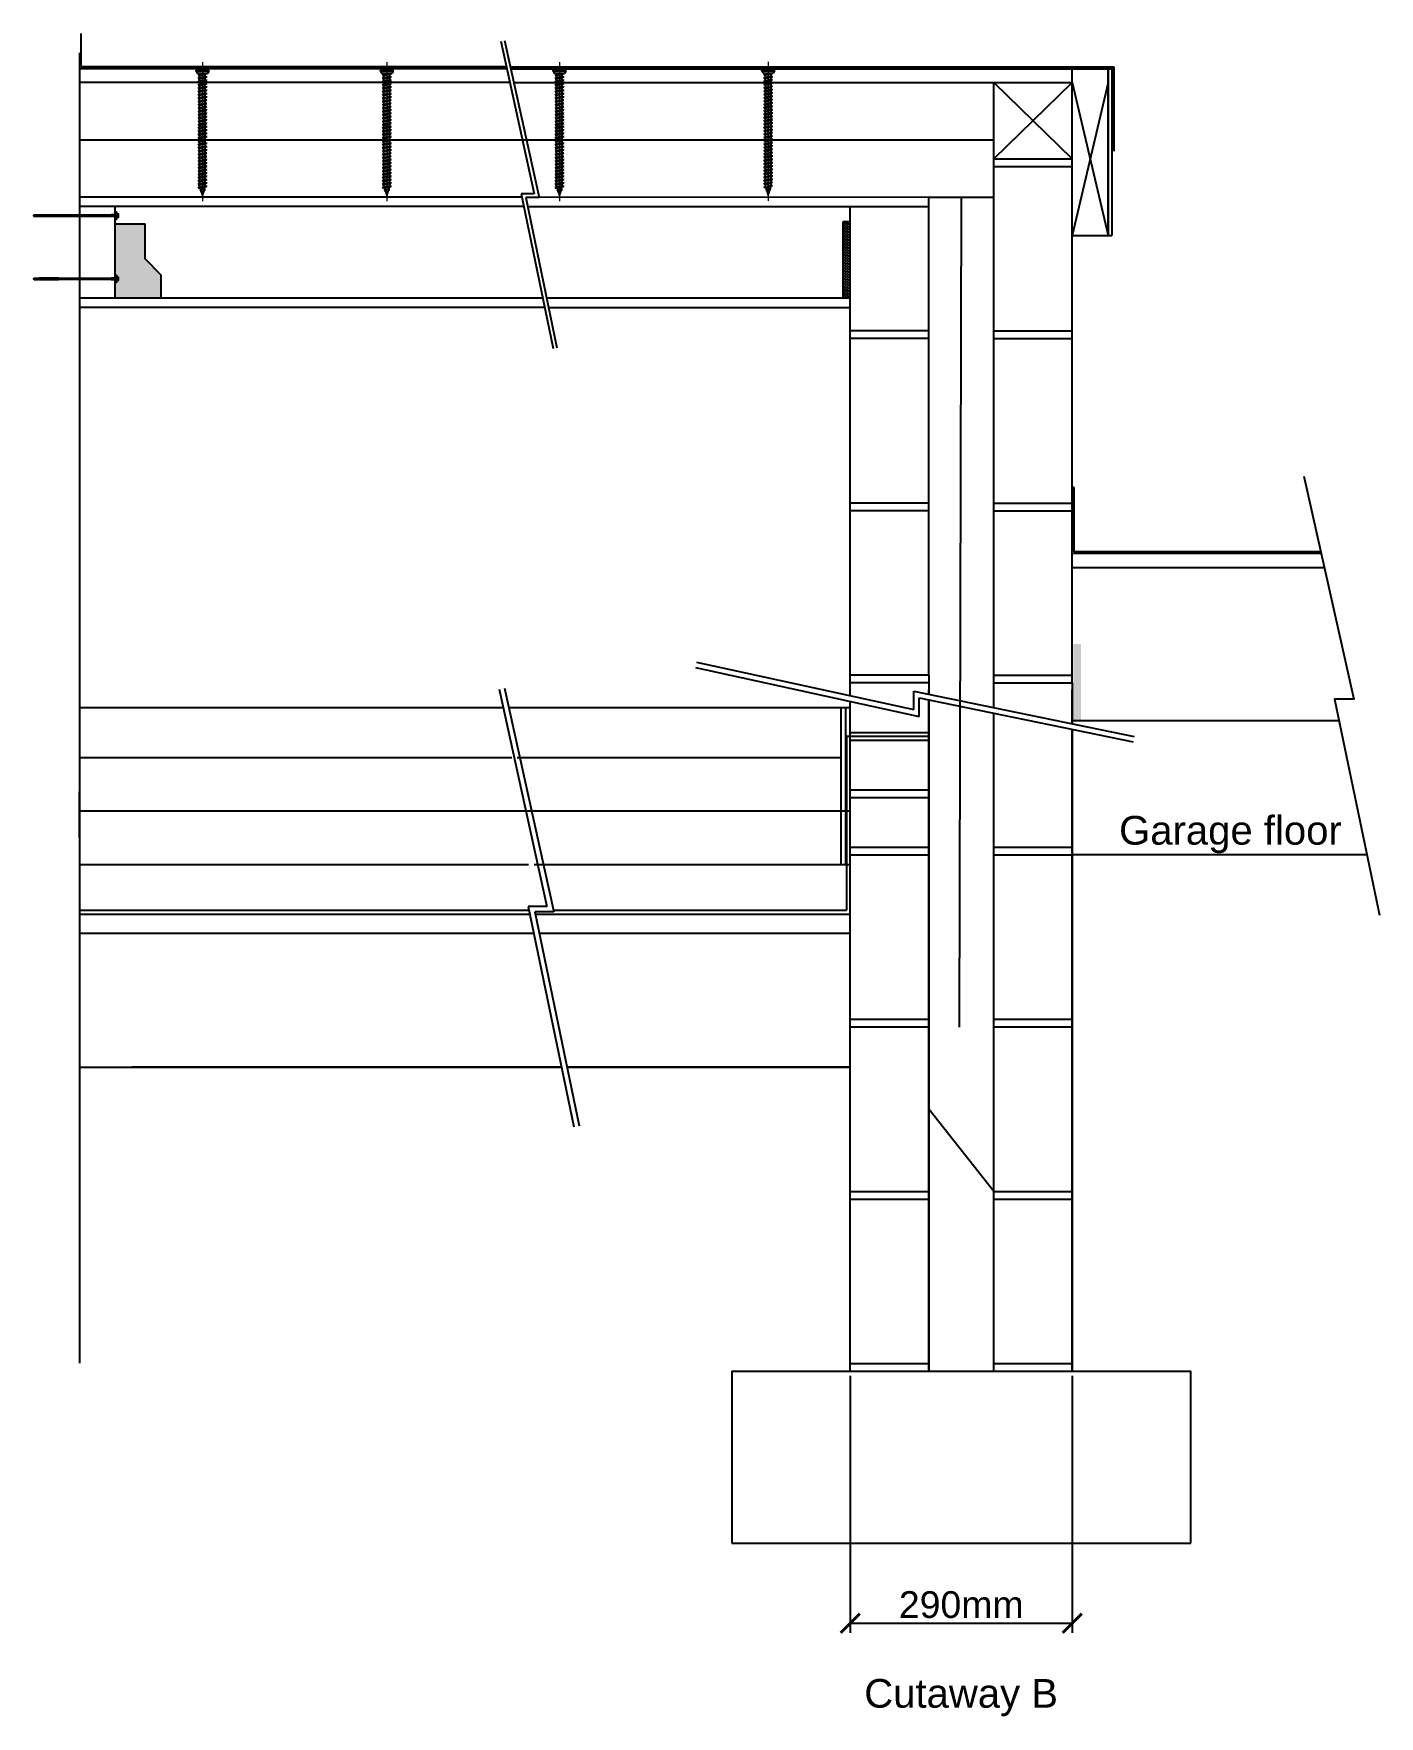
# Model space of a CAD drawing. Header units: millimetres. Extents: x -11841 to 102307, y -68819 to 40378.
# Drawn here: x 57374 to 60893, y -3703 to 698 of the extents above; entities that cross this region are included whole.
import ezdxf

# ---------------------------------------------------------------- set-up
doc = ezdxf.new("R2010")
doc.units = ezdxf.units.MM
doc.linetypes.add('CENTER', pattern=[50.800000000000004, 31.75, -6.35, 6.35, -6.35])
doc.layers.add('axis', color=40, linetype='CENTER', lineweight=13)
doc.styles.get("Standard").update_dxf_attribs({"font": 'Arial.ttf'})
doc.linetypes.add('BATTING', pattern='A,0.00254,-2.54,[134,ltypeshp.shx,S=2.54,R=0,X=-2.54,Y=0],-5.08,[134,ltypeshp.shx,S=2.54,R=180,X=2.54,Y=0],-2.54', length=10.16254)
doc.dimstyles.new('JRMStyle', dxfattribs={"dimtxt": 3.5, "dimasz": 2.5, "dimexe": 1.25, "dimexo": 0.625, "dimtad": 1, "dimdec": 0, "dimdsep": 46, "dimtxsty": 'Standard', "dimblk": 'ARCHTICK', "dimblk1": 'ARCHTICK', "dimblk2": 'ARCHTICK', "dimcen": 2.5, "dimadec": 0, "dimazin": 0, "dimtfac": 1, "dimtdec": 0, "dimtmove": 0, "dimatfit": 3, "dimldrblk": 'ARCHTICK', "dimfxl": 1, "dimarcsym": 0})

# ---------------------------------------------------------------- blocks, each defined once
blk = doc.blocks.new('нагель 100мм')
for p, q in [((-5.5, 2.999999999998181), (5.5, 2.999999999998181)), ((-5.5, 1.999999999998181), (-5.5, 2.999999999998181)), ((-5.5, 1.999999999998181), (5.5, 1.999999999998181)), ((-5.5, 1.999999999998181), (-4.345299461623199, 0)), ((-4.345299461623199, 0), (4.345299461623199, 0)), ((-3.767949192432297, -1.464101615139953), (3.732050807568157, 0)), ((-2.517949192431388, -0.7424137786529172), (1.339745962161942, 0)), ((-2.517949192431388, -0.7424137786529172), (-2.517949192431843, 0)), ((2.482050807568157, -0.7424137786529172), (3.803847577293254, 0.02072594216406287)), ((2.482050807568157, -0.2440169358578714), (2.482050807568157, 0)), ((5.5, 1.999999999998181), (4.345299461623199, 0)), ((5.5, 1.999999999998181), (5.5, 2.999999999998181)), ((-3.767949192432297, -1.464101615139953), (-2.517949192431388, -0.7424137786529172)), ((-3.767949192432297, -1.464101615139953), (-2.517949192431843, -1.701209903609197)), ((-3.767949192431843, -4.350852961086275), (3.732050807568157, -2.907477288112204)), ((-3.767949192432752, -4.350852961086275), (-2.517949192431843, -3.62916512459924)), ((-3.767949192432752, -4.350852961086275), (-2.517949192431843, -4.591415573249833)), ((-3.767949192431388, -7.237604307032598), (3.732050807568612, -5.794228634058527)), ((-3.767949192432297, -7.237604307032598), (-2.517949192431388, -6.515916470545562)), ((-3.767949192432297, -7.237604307032598), (-2.517949192431388, -7.478166919196156)), ((-3.767949192432297, -10.12435565297892), (3.732050807567703, -8.68097998000485)), ((-3.767949192433207, -10.12435565297892), (-2.517949192432297, -9.402667816491885)), ((-3.767949192433207, -10.12435565297892), (-2.517949192432297, -10.36491826514248)), ((-3.767949192431843, -13.01110699892524), (3.732050807568157, -11.56773132595117)), ((-3.767949192432752, -13.01110699892524), (-2.517949192431843, -12.28941916243821)), ((-3.767949192432752, -13.01110699892524), (-2.517949192431843, -13.2516696110888)), ((-3.767949192432752, -15.89785834487157), (3.732050807567248, -14.45448267189749)), ((-2.517949192431843, -1.701209903609197), (2.482050807568612, -0.7424137786510983)), ((-2.517949192431843, -3.629165124597421), (-2.517949192431843, -1.701209903609197)), ((-2.517949192431843, -3.62916512459924), (2.482050807568157, -2.666914675948647)), ((-2.517949192431843, -4.591415573249833), (2.482050807568157, -3.629165124597421)), ((-2.517949192430478, -6.515916470545562), (-2.517949192431388, -4.591415573248014)), ((-2.517949192431388, -6.515916470545562), (2.482050807568612, -5.553666021894969)), ((-2.517949192431388, -7.478166919196156), (2.482050807568612, -6.515916470543743)), ((-2.517949192431388, -9.402667816491885), (-2.517949192430933, -7.478166919194337)), ((-2.517949192432297, -9.402667816491885), (2.482050807567703, -8.440417367841292)), ((-2.517949192432297, -10.36491826514248), (2.482050807567703, -9.402667816490066)), ((-2.517949192430933, -12.28941916243639), (-2.517949192431388, -10.36491826514066)), ((-2.517949192431843, -12.28941916243821), (2.482050807568157, -11.32716871378761)), ((-2.517949192431843, -13.2516696110888), (2.482050807568157, -12.28941916243639)), ((-2.517949192430478, -15.17617050838453), (-2.517949192430478, -13.25166961109062)), ((-2.517949192432752, -15.17617050838453), (2.482050807567248, -14.21392005973394)), ((2.482050807568612, -2.666914675948647), (2.482050807568612, -0.7424137786547362)), ((2.482050807568157, -2.666914675948647), (3.732050807568157, -2.907477288112204)), ((2.482050807567703, -3.629165124597421), (3.732050807568157, -2.907477288112204)), ((2.482050807568612, -5.553666021894969), (2.482050807569067, -3.629165124597421)), ((2.482050807568612, -5.553666021894969), (3.732050807568612, -5.794228634058527)), ((2.482050807568157, -6.515916470543743), (3.732050807568612, -5.794228634058527)), ((2.482050807569976, -8.440417367841292), (2.482050807569522, -6.515916470543743)), ((2.482050807567703, -8.440417367841292), (3.732050807567703, -8.68097998000485)), ((2.482050807567248, -9.402667816490066), (3.732050807567703, -8.68097998000485)), ((2.482050807569976, -11.32716871378761), (2.482050807569976, -9.402667816491885)), ((2.482050807568157, -11.32716871378761), (3.732050807568157, -11.56773132595117)), ((2.482050807567703, -12.28941916243639), (3.732050807568157, -11.56773132595117)), ((2.482050807570431, -14.21392005973212), (2.482050807570431, -12.28941916243639)), ((2.482050807567248, -14.21392005973394), (3.732050807567248, -14.45448267189749)), ((2.482050807566793, -15.17617050838271), (3.732050807567248, -14.45448267189749)), ((-3.767949192433662, -15.89785834487157), (-2.517949192432752, -15.17617050838453)), ((-3.767949192433662, -15.89785834487157), (-2.517949192432752, -16.13842095703512)), ((-3.767949192432297, -18.78460969081789), (3.732050807567703, -17.34123401784382)), ((-3.767949192433207, -18.78460969081789), (-2.517949192432297, -18.06292185433085)), ((-3.767949192433207, -18.78460969081789), (-2.517949192432297, -19.02517230298145)), ((-3.767949192433207, -21.67136103676421), (3.732050807566793, -20.22798536379014)), ((-3.767949192434116, -21.67136103676421), (-2.517949192433207, -20.94967320027718)), ((-3.767949192434116, -21.67136103676421), (-2.517949192433207, -21.91192364892777)), ((-3.767949192432752, -24.55811238271053), (3.732050807567248, -23.11473670973646)), ((-3.767949192433662, -24.55811238271053), (-2.517949192432752, -23.8364245462235)), ((-3.767949192433662, -24.55811238271053), (-2.517949192432752, -24.79867499487409)), ((-3.767949192432297, -27.44486372865686), (3.732050807567703, -26.00148805568278)), ((-3.767949192433207, -27.44486372865686), (-2.517949192432297, -26.72317589216982)), ((-3.767949192433207, -27.44486372865686), (-2.517949192432297, -27.68542634082041)), ((-3.767949192431843, -30.33161507460318), (3.732050807568157, -28.88823940162911)), ((-2.517949192432752, -16.13842095703512), (2.482050807567248, -15.17617050838271)), ((-2.517949192430478, -18.06292185432721), (-2.517949192430478, -16.13842095703512)), ((-2.517949192432297, -18.06292185433085), (2.482050807567703, -17.10067140568026)), ((-2.517949192432297, -19.02517230298145), (2.482050807567703, -18.06292185432903)), ((-2.517949192430478, -20.94967320027354), (-2.517949192430024, -19.02517230298145)), ((-2.517949192433207, -20.94967320027718), (2.482050807566793, -19.98742275162658)), ((-2.517949192433207, -21.91192364892777), (2.482050807566793, -20.94967320027536)), ((-2.517949192430024, -23.8364245462235), (-2.517949192430024, -21.91192364892777)), ((-2.517949192432752, -23.8364245462235), (2.482050807567248, -22.8741740975729)), ((-2.517949192432752, -24.79867499487409), (2.482050807567248, -23.83642454622168)), ((-2.517949192430024, -26.72317589216982), (-2.517949192430478, -24.79867499487409)), ((-2.517949192432297, -26.72317589216982), (2.482050807567703, -25.76092544351923)), ((-2.517949192432297, -27.68542634082041), (2.482050807567703, -26.723175892168)), ((-2.517949192430478, -29.60992723811614), (-2.517949192430478, -27.68542634081859)), ((-2.517949192431843, -29.60992723811614), (2.482050807568157, -28.64767678946555)), ((2.482050807569976, -17.10067140567844), (2.482050807569976, -15.17617050838089)), ((2.482050807567703, -17.10067140568026), (3.732050807567703, -17.34123401784382)), ((2.482050807567248, -18.06292185432903), (3.732050807567703, -17.34123401784382)), ((2.482050807569976, -19.9874227516284), (2.482050807569522, -18.06292185432721)), ((2.482050807566793, -19.98742275162658), (3.732050807566793, -20.22798536379014)), ((2.482050807566338, -20.94967320027536), (3.732050807566793, -20.22798536379014)), ((2.482050807569522, -22.87417409757472), (2.482050807569522, -20.94967320027354)), ((2.482050807567248, -22.8741740975729), (3.732050807567248, -23.11473670973646)), ((2.482050807566793, -23.83642454622168), (3.732050807567248, -23.11473670973646)), ((2.482050807569522, -25.76092544352105), (2.482050807569067, -23.83642454622168)), ((2.482050807567703, -25.76092544351923), (3.732050807567703, -26.00148805568278)), ((2.482050807567248, -26.723175892168), (3.732050807567703, -26.00148805568278)), ((2.482050807569976, -28.64767678946555), (2.482050807569067, -26.723175892168)), ((2.482050807568157, -28.64767678946555), (3.732050807568157, -28.88823940162911)), ((2.482050807567703, -29.60992723811432), (3.732050807568157, -28.88823940162911)), ((-3.767949192432752, -30.33161507460318), (-2.517949192431843, -29.60992723811614)), ((-3.767949192432752, -30.33161507460318), (-2.517949192431843, -30.57217768676674)), ((-3.767949192432752, -33.2183664205495), (3.732050807567248, -31.77499074757543)), ((-3.767949192433662, -33.2183664205495), (-2.517949192432752, -32.49667858406247)), ((-3.767949192433662, -33.2183664205495), (-2.517949192432752, -33.45892903271306)), ((-3.767949192432297, -36.10511776649582), (3.732050807567703, -34.66174209352175)), ((-3.767949192433207, -36.10511776649582), (-2.517949192432297, -35.38342993000879)), ((-3.767949192433207, -36.10511776649582), (-2.517949192432297, -36.34568037865938)), ((-3.767949192433207, -38.99186911244215), (3.732050807566793, -37.54849343946807)), ((-3.767949192434116, -38.99186911244215), (-2.517949192433207, -38.27018127595511)), ((-3.767949192434116, -38.99186911244215), (-2.517949192433207, -39.2324317246057)), ((-3.767949192432752, -41.87862045838847), (3.732050807567248, -40.4352447854144)), ((-3.767949192433662, -41.87862045838847), (-2.517949192432752, -41.15693262190143)), ((-3.767949192433662, -41.87862045838847), (-2.517949192432752, -42.11918307055203)), ((-3.767949192433662, -44.76537180433479), (3.732050807566338, -43.32199613136072)), ((-2.517949192431843, -30.57217768676674), (2.482050807568157, -29.60992723811432)), ((-2.517949192430478, -32.49667858406065), (-2.517949192430478, -30.57217768676674)), ((-2.517949192432752, -32.49667858406247), (2.482050807567248, -31.53442813541187)), ((-2.517949192432752, -33.45892903271306), (2.482050807567248, -32.49667858406065)), ((-2.517949192430024, -35.38342993000697), (-2.517949192430478, -33.45892903271306)), ((-2.517949192432297, -35.38342993000879), (2.482050807567703, -34.42117948135819)), ((-2.517949192432297, -36.34568037865938), (2.482050807567703, -35.38342993000697)), ((-2.517949192430478, -38.27018127595147), (-2.517949192430478, -36.34568037865938)), ((-2.517949192433207, -38.27018127595511), (2.482050807566793, -37.30793082730452)), ((-2.517949192433207, -39.2324317246057), (2.482050807566793, -38.27018127595329)), ((-2.517949192430024, -41.15693262190325), (-2.517949192430024, -39.23243172460752)), ((-2.517949192432752, -41.15693262190143), (2.482050807567248, -40.19468217325084)), ((-2.517949192432752, -42.11918307055203), (2.482050807567248, -41.15693262189961)), ((-2.517949192430478, -44.04368396784594), (-2.517949192430478, -42.11918307055203)), ((-2.517949192433662, -44.04368396784776), (2.482050807566338, -43.08143351919716)), ((2.482050807569522, -31.53442813541187), (2.482050807569522, -29.6099272381125)), ((2.482050807567248, -31.53442813541187), (3.732050807567248, -31.77499074757543)), ((2.482050807566793, -32.49667858406065), (3.732050807567248, -31.77499074757543)), ((2.482050807569522, -34.42117948135638), (2.482050807569067, -32.49667858405701)), ((2.482050807567703, -34.42117948135819), (3.732050807567703, -34.66174209352175)), ((2.482050807567248, -35.38342993000697), (3.732050807567703, -34.66174209352175)), ((2.482050807569067, -37.3079308273027), (2.482050807569067, -35.38342993000697)), ((2.482050807566793, -37.30793082730452), (3.732050807566793, -37.54849343946807)), ((2.482050807566338, -38.27018127595329), (3.732050807566793, -37.54849343946807)), ((2.482050807569522, -40.19468217325266), (2.482050807569067, -38.27018127594965)), ((2.482050807567248, -40.19468217325084), (3.732050807567248, -40.4352447854144)), ((2.482050807566793, -41.15693262189961), (3.732050807567248, -40.4352447854144)), ((2.482050807569067, -43.08143351919898), (2.482050807569067, -41.15693262189961)), ((2.482050807566338, -43.08143351919716), (3.732050807566338, -43.32199613136072)), ((2.482050807565884, -44.04368396784594), (3.732050807566338, -43.32199613136072)), ((-3.767949192434571, -44.76537180433479), (-2.517949192433662, -44.04368396784776)), ((-3.767949192434571, -44.76537180433479), (-2.517949192433662, -45.00593441649835)), ((-3.767949192433207, -47.65212315028111), (3.732050807566793, -46.20874747730704)), ((-3.767949192434116, -47.65212315028111), (-2.517949192433207, -46.93043531379408)), ((-3.767949192434116, -47.65212315028111), (-2.517949192433207, -47.89268576244467)), ((-3.767949192434116, -50.53887449622744), (3.732050807565884, -49.09549882325337)), ((-3.767949192435026, -50.53887449622744), (-2.517949192434116, -49.8171866597404)), ((-3.767949192435026, -50.53887449622744), (-2.517949192434116, -50.77943710839099)), ((-3.767949192433662, -53.42562584217376), (3.732050807566338, -51.98225016919969)), ((-3.767949192434571, -53.42562584217376), (-2.517949192433662, -52.70393800568672)), ((-3.767949192434571, -53.42562584217376), (-2.517949192433662, -53.66618845433732)), ((-3.767949192434571, -56.31237718812008), (3.732050807565429, -54.86900151514601)), ((-3.767949192435481, -56.31237718812008), (-2.517949192434571, -55.59068935163305)), ((-3.767949192435481, -56.31237718812008), (-2.517949192434571, -56.55293980028364)), ((-3.767949192434116, -59.1991285340664), (3.732050807565884, -57.75575286109233)), ((-3.767949192435026, -59.1991285340664), (-2.517949192434116, -58.47744069757937)), ((-2.517949192433662, -45.00593441649835), (2.482050807566338, -44.04368396784594)), ((-2.517949192430933, -46.93043531379044), (-2.517949192430933, -45.00593441650017)), ((-2.517949192433207, -46.93043531379408), (2.482050807566793, -45.96818486514348)), ((-2.517949192433207, -47.89268576244467), (2.482050807566793, -46.93043531379226)), ((-2.517949192430933, -49.8171866597404), (-2.517949192430933, -47.89268576244467)), ((-2.517949192434116, -49.8171866597404), (2.482050807565884, -48.85493621108981)), ((-2.517949192434116, -50.77943710839099), (2.482050807565884, -49.81718665973858)), ((-2.517949192430478, -52.7039380056849), (-2.517949192430478, -50.77943710839099)), ((-2.517949192433662, -52.70393800568672), (2.482050807566338, -51.74168755703613)), ((-2.517949192433662, -53.66618845433732), (2.482050807566338, -52.7039380056849)), ((-2.517949192430478, -55.59068935163305), (-2.517949192430024, -53.66618845433732)), ((-2.517949192434571, -55.59068935163305), (2.482050807565429, -54.62843890298245)), ((-2.517949192434571, -56.55293980028364), (2.482050807565429, -55.59068935163123)), ((-2.517949192429569, -58.47744069757755), (-2.517949192430024, -56.55293980028728)), ((-2.517949192434116, -58.47744069757937), (2.482050807565884, -57.51519024892877)), ((-2.517949192434116, -59.43969114622996), (2.482050807565884, -58.47744069757755)), ((2.482050807569522, -45.96818486514348), (2.482050807569067, -44.04368396784594)), ((2.482050807566793, -45.96818486514348), (3.732050807566793, -46.20874747730704)), ((2.482050807566338, -46.93043531379226), (3.732050807566793, -46.20874747730704)), ((2.482050807568157, -48.85493621109163), (2.482050807569067, -46.93043531378862)), ((2.482050807565884, -48.85493621108981), (3.732050807565884, -49.09549882325337)), ((2.482050807565429, -49.81718665973858), (3.732050807565884, -49.09549882325337)), ((2.482050807569522, -51.74168755703613), (2.482050807569067, -49.81718665973676)), ((2.482050807566338, -51.74168755703613), (3.732050807566338, -51.98225016919969)), ((2.482050807565884, -52.7039380056849), (3.732050807566338, -51.98225016919969)), ((2.482050807569522, -54.62843890298245), (2.482050807569067, -52.70393800568309)), ((2.482050807565429, -54.62843890298245), (3.732050807565429, -54.86900151514601)), ((2.482050807564974, -55.59068935163123), (3.732050807565429, -54.86900151514601)), ((2.482050807569522, -57.51519024892696), (2.482050807569522, -55.59068935162759)), ((2.482050807565884, -57.51519024892877), (3.732050807565884, -57.75575286109233)), ((2.482050807565429, -58.47744069757755), (3.732050807565884, -57.75575286109233)), ((2.482050807568612, -60.40194159487692), (2.482050807569067, -58.47744069757573)), ((-3.767949192435026, -59.1991285340664), (-2.517949192434116, -59.43969114622996)), ((-3.767949192435026, -62.08587988001273), (3.732050807564974, -60.64250420703866)), ((-3.767949192435935, -62.08587988001273), (-2.517949192435026, -61.36419204352569)), ((-3.767949192435935, -62.08587988001273), (-2.517949192435026, -62.32644249217628)), ((-3.767949192434571, -64.97263122595905), (3.732050807565429, -63.52925555298498)), ((-3.767949192435481, -64.97263122595905), (-2.517949192434571, -64.25094338947201)), ((-3.767949192435481, -64.97263122595905), (-2.517949192434571, -65.2131938381226)), ((-3.767949192435481, -67.85938257190537), (3.732050807564519, -66.4160068989313)), ((-3.76794919243639, -67.85938257190537), (-2.517949192435481, -67.13769473541834)), ((-3.76794919243639, -67.85938257190537), (-2.517949192435481, -68.09994518406893)), ((-3.767949192435026, -70.7461339178517), (3.732050807564974, -69.30275824487762)), ((-3.767949192435935, -70.7461339178517), (-2.517949192435026, -70.02444608136466)), ((-3.767949192435935, -70.7461339178517), (-2.517949192435026, -70.98669653001525)), ((-3.767949192434571, -73.63288526379802), (3.732050807565429, -72.18950959082395)), ((-3.767949192435481, -73.63288526379802), (-2.517949192434571, -72.91119742731098)), ((-2.517949192430024, -61.36419204352387), (-2.517949192430024, -59.43969114623178)), ((-2.517949192435026, -61.36419204352569), (2.482050807564974, -60.4019415948751)), ((-2.517949192435026, -62.32644249217628), (2.482050807564974, -61.36419204352387)), ((-2.517949192430478, -64.2509433894702), (-2.517949192430024, -62.3264424921781)), ((-2.517949192434571, -64.25094338947201), (2.482050807565429, -63.28869294082142)), ((-2.517949192434571, -65.2131938381226), (2.482050807565429, -64.2509433894702)), ((-2.517949192430024, -67.13769473541652), (-2.517949192430024, -65.2131938381226)), ((-2.517949192435481, -67.13769473541834), (2.482050807564519, -66.17544428676774)), ((-2.517949192435481, -68.09994518406893), (2.482050807564519, -67.13769473541652)), ((-2.517949192430478, -70.02444608136284), (-2.517949192430478, -68.09994518406529)), ((-2.517949192435026, -70.02444608136466), (2.482050807564974, -69.06219563271407)), ((-2.517949192435026, -70.98669653001525), (2.482050807564974, -70.02444608136284)), ((-2.517949192429569, -72.91119742731098), (-2.517949192430478, -70.98669653001707)), ((-2.517949192434571, -72.91119742731098), (2.482050807565429, -71.94894697866039)), ((-2.517949192434571, -73.87344787596157), (2.482050807565429, -72.91119742730916)), ((2.482050807564974, -60.4019415948751), (3.732050807564974, -60.64250420703866)), ((2.482050807564519, -61.36419204352387), (3.732050807564974, -60.64250420703866)), ((2.482050807568612, -63.28869294082142), (2.482050807569067, -61.36419204352023)), ((2.482050807565429, -63.28869294082142), (3.732050807565429, -63.52925555298498)), ((2.482050807564974, -64.2509433894702), (3.732050807565429, -63.52925555298498)), ((2.482050807568612, -66.1754442867641), (2.482050807568612, -64.25094338946838)), ((2.482050807564519, -66.17544428676774), (3.732050807564519, -66.4160068989313)), ((2.482050807564065, -67.13769473541652), (3.732050807564519, -66.4160068989313)), ((2.482050807568157, -69.06219563271407), (2.482050807568157, -67.13769473541652)), ((2.482050807564974, -69.06219563271407), (3.732050807564974, -69.30275824487762)), ((2.482050807564519, -70.02444608136284), (3.732050807564974, -69.30275824487762)), ((2.482050807567248, -71.94894697866039), (2.482050807567703, -70.02444608136102)), ((2.482050807565429, -71.94894697866039), (3.732050807565429, -72.18950959082395)), ((2.482050807564974, -72.91119742730916), (3.732050807565429, -72.18950959082395)), ((2.482050807567248, -74.83569832460853), (2.482050807567703, -72.91119742730916)), ((-3.767949192435481, -73.63288526379802), (-2.517949192434571, -73.87344787596157)), ((-3.767949192434116, -76.51963660974434), (3.732050807565884, -75.07626093677027)), ((-3.767949192435026, -76.51963660974434), (-2.517949192434116, -75.7979487732573)), ((-3.767949192435026, -76.51963660974434), (-2.517949192434116, -76.7601992219079)), ((-3.767949192435026, -79.40638795569066), (3.732050807564974, -77.96301228271659)), ((-3.767949192435935, -79.40638795569066), (-2.517949192435026, -78.68470011920363)), ((-3.767949192435935, -79.40638795569066), (-2.517949192435026, -79.64695056785422)), ((-3.767949192434571, -82.29313930163698), (3.732050807565429, -80.84976362866291)), ((-3.767949192435481, -82.29313930163698), (-2.517949192434571, -81.57145146514995)), ((-3.767949192435481, -82.29313930163698), (-2.517949192434571, -82.53370191380054)), ((-3.767949192435481, -85.1798906475833), (3.732050807564519, -83.73651497460924)), ((-3.76794919243639, -85.1798906475833), (-2.517949192435481, -84.45820281109627)), ((-3.76794919243639, -85.1798906475833), (-2.517949192435481, -85.42045325974686)), ((-3.767949192435026, -88.06664199352963), (3.732050807564974, -86.62326632055556)), ((-3.767949192435935, -88.06664199352963), (-2.517949192435026, -87.3449541570426)), ((-2.517949192430933, -75.7979487732573), (-2.517949192430478, -73.87344787596157)), ((-2.517949192434116, -75.7979487732573), (2.482050807565884, -74.83569832460671)), ((-2.517949192434116, -76.7601992219079), (2.482050807565884, -75.79794877325548)), ((-2.517949192430478, -78.6847001192018), (-2.517949192430024, -76.76019922190608)), ((-2.517949192435026, -78.68470011920363), (2.482050807564974, -77.72244967055303)), ((-2.517949192435026, -79.64695056785422), (2.482050807564974, -78.6847001192018)), ((-2.517949192432297, -81.57145146514631), (-2.517949192431388, -79.64695056785058)), ((-2.517949192434571, -81.57145146514995), (2.482050807565429, -80.60920101649936)), ((-2.517949192434571, -82.53370191380054), (2.482050807565429, -81.57145146514813)), ((-2.517949192431843, -84.45820281109445), (-2.517949192431843, -82.53370191380054)), ((-2.517949192435481, -84.45820281109627), (2.482050807564519, -83.49595236244568)), ((-2.517949192435481, -85.42045325974686), (2.482050807564519, -84.45820281109445)), ((-2.517949192431843, -87.34495415703714), (-2.517949192431388, -85.42045325974686)), ((-2.517949192435026, -87.3449541570426), (2.482050807564974, -86.382703708392)), ((-2.517949192435026, -88.30720460569319), (2.482050807564974, -87.34495415704077)), ((2.482050807565884, -74.83569832460671), (3.732050807565884, -75.07626093677027)), ((2.482050807565429, -75.79794877325548), (3.732050807565884, -75.07626093677027)), ((2.482050807567703, -77.72244967055303), (2.482050807567248, -75.79794877325548)), ((2.482050807564974, -77.72244967055303), (3.732050807564974, -77.96301228271659)), ((2.482050807564519, -78.6847001192018), (3.732050807564974, -77.96301228271659)), ((2.482050807567248, -80.60920101649936), (2.482050807566793, -78.68470011919817)), ((2.482050807565429, -80.60920101649936), (3.732050807565429, -80.84976362866291)), ((2.482050807564974, -81.57145146514813), (3.732050807565429, -80.84976362866291)), ((2.482050807567248, -83.49595236244568), (2.482050807567248, -81.57145146514631)), ((2.482050807564519, -83.49595236244568), (3.732050807564519, -83.73651497460924)), ((2.482050807564065, -84.45820281109445), (3.732050807564519, -83.73651497460924)), ((2.482050807568612, -86.38270370839382), (2.482050807567248, -84.45820281109263)), ((2.482050807564974, -86.382703708392), (3.732050807564974, -86.62326632055556)), ((2.482050807564519, -87.34495415704077), (3.732050807564974, -86.62326632055556)), ((2.482050807567703, -89.26945505434014), (2.482050807567703, -87.34495415703896)), ((-3.767949192435935, -88.06664199352963), (-2.517949192435026, -88.30720460569319)), ((-3.767949192435935, -90.95339333947595), (3.732050807564065, -89.51001766650188)), ((-3.767949192436845, -90.95339333947595), (-2.517949192435935, -90.23170550298892)), ((-3.767949192436845, -90.95339333947595), (-2.517949192435935, -91.19395595163951)), ((-3.767949192435481, -93.84014468542227), (3.732050807564519, -92.3967690124482)), ((-3.76794919243639, -93.84014468542227), (-2.517949192435481, -93.11845684893524)), ((-3.76794919243639, -93.84014468542227), (-2.517949192435481, -94.08070729758583)), ((-3.7679491924373, -96.7268960313686), (3.7320508075627, -95.28352035839453)), ((-3.767949192438209, -96.7268960313686), (-2.5179491924373, -96.00520819488156)), ((-3.767949192438209, -96.7268960313686), (-2.5179491924373, -96.96745864353215)), ((-3.767949192436845, -99.61364737731492), (3.732050807563155, -98.17027170434085)), ((-3.767949192437754, -99.61364737731492), (-2.517949192436845, -98.89195954082788)), ((-3.767949192437754, -99.61364737731492), (-2.517949192436845, -99.85420998947848)), ((-2.517949192430933, -90.2317055029871), (-2.517949192431388, -88.307204605695)), ((-2.517949192435935, -90.23170550298892), (2.482050807564065, -89.26945505433832)), ((-2.517949192435935, -91.19395595163951), (2.482050807564065, -90.2317055029871)), ((-2.517949192431843, -93.11845684893524), (-2.517949192431843, -91.19395595163951)), ((-2.517949192435481, -93.11845684893524), (2.482050807564519, -92.15620640028465)), ((-2.517949192435481, -94.08070729758583), (2.482050807564519, -93.11845684893342)), ((-2.517949192432297, -96.00520819487792), (-2.517949192432297, -94.08070729758401)), ((-2.5179491924373, -96.00520819488156), (2.4820508075627, -95.04295774623097)), ((-2.5179491924373, -96.96745864353215), (2.4820508075627, -96.00520819487974)), ((-2.517949192431843, -98.37996117922557), (-2.517949192432297, -96.96745864353215)), ((-2.517949192436845, -98.89195954082788), (2.482050807563155, -97.92970909217729)), ((-2.517949192431843, -98.37996117922557), (-2.367026305415948, -98.86291441767935)), ((-2.517949192436845, -99.85420998947848), (2.482050807563155, -98.89195954082606)), ((-2.083381617005671, -99.77057742059333), (-1.437654342036694, -101.8369047004944)), ((-1.996314953760702, -102.1594475550592), (2.352749976422729, -101.3224696190046)), ((-1.996314953761612, -102.1594475550592), (-0.7463149537607023, -101.4377597185721)), ((-1.996314953761612, -102.1594475550592), (-0.7463149537607023, -102.4000101672227)), ((-1.294661822460057, -102.2944807631375), (-0.01794919243184268, -106.3799611792274)), ((-0.7463149537607023, -101.4377597185721), (1.102749976422729, -101.081907006841)), ((-0.7463149537607023, -102.4000101672227), (1.102749976422729, -102.0441574554898)), ((-0.01794919243184268, -106.3799611792274), (1.38855496768565, -101.8791478668481)), ((1.102749976422729, -101.081907006841), (2.352749976422729, -101.3224696190046)), ((1.102749976422274, -102.0441574554898), (2.352749976422729, -101.3224696190046)), ((1.607346001941551, -101.1790165572274), (2.311813113473363, -98.92472180032746)), ((2.471785595619622, -98.4128098574638), (2.482050807568157, -98.3799611792274)), ((2.482050807564065, -89.26945505433832), (3.732050807564065, -89.51001766650188)), ((2.48205080756361, -90.2317055029871), (3.732050807564065, -89.51001766650188)), ((2.482050807568157, -92.15620640028283), (2.482050807568157, -90.23170550298346)), ((2.482050807564519, -92.15620640028465), (3.732050807564519, -92.3967690124482)), ((2.482050807564065, -93.11845684893342), (3.732050807564519, -92.3967690124482)), ((2.482050807568157, -95.52408297055445), (2.482050807568157, -93.11845684893342)), ((2.4820508075627, -95.04295774623097), (3.7320508075627, -95.28352035839453)), ((2.482050807562246, -96.00520819487974), (3.7320508075627, -95.28352035839453)), ((2.482050807568157, -97.92970909217547), (2.482050807568157, -96.0052081948761)), ((2.482050807563155, -97.92970909217729), (3.732050807563155, -98.17027170434085)), ((2.4820508075627, -98.89195954082606), (3.732050807563155, -98.17027170434085))]:
    blk.add_line(p, q)
at = {"layer": 'axis', "ltscale": 10}
blk.add_line((0, 9.821581222042369), (0, -111.3896050303047), dxfattribs=at)
blk = doc.blocks.new('*U34')
for points in [[(0, 2.099999999999909), (-212.5554252958764, 2.099999999999773), (-213.5489219902674, 3.186219951676194e-13), (-212.5554252958764, -2.100000000000045), (0, -2.099999999999909)], [(-148.5489219902374, 2.399999999999955), (-198.5489219902374, 2.399999999999955), (-198.5489219902374, -2.400000000000227), (-148.5489219902374, -2.400000000000227)], [(0, 2.599999999999909), (-10, 2.600000000000364), (-10, -2.599999999999454), (0, -2.599999999999909)], [(0, -8.999999999999545), (2, -8.999999999999545), (2, 9.000000000000455), (0, 9.000000000000455)], [(2.5, 10.00000000000045), (2, 10.00000000000045), (2, -9.899999999999636), (2.5, -9.899999999999636)], [(2.5, -9.999999999999545), (3.5, -5), (3.5, 5.000000000000455), (2.5, 10.00000000000045)], [(3.5, -5), (4.5, -5), (4.5, 5.000000000000455), (3.5, 5.000000000000455)]]:
    blk.add_lwpolyline(points, close=True)
blk.add_lwpolyline([(4.500000000025466, 4.000000000000455), (7.682025028549106, 3.999999999985903, -0.8194832231888383), (7.682025028542739, 2.000000000000455), (4.50000000001819, 2.000000000106866), (7.682025028542739, 2.000000000000455, -0.4145846247897957), (7.682025028519092, -2), (4.500000000005457, -2), (7.682025028530006, -2, -0.8388553505217047), (7.682025028781027, -4.000000000015461), (4.5, -4), (4.500000000023647, 4.000000000000455)], format="xyb")
for points in [[(8.50150825172841, 2.999999999990905), (8.520880379183836, -2.999999999902684)], [(-212.5554252958764, -1.361253557188447e-13), (-212.5554252958764, -2.100000000000045)]]:
    blk.add_lwpolyline(points)
blk.add_spline([(-212.5554252958764, 2.099999999999773), (-199.1031948430373, 0.7227010609848097), (-212.5554252958764, -1.361253557188447e-13), (-213.5489219902684, -1.361253557188447e-13)], degree=3)
blk = doc.blocks.new('_ArchTick')
at = {"color": 0, "linetype": 'ByBlock', "const_width": 0.15}
blk.add_lwpolyline([(-0.5, -0.5), (0.5, 0.5)], dxfattribs=at)
blk = doc.blocks.new('*D48')
at = {"color": 0, "lineweight": -2, "transparency": 16777216}
for p, q in [((59509.49363660469, -2812.337768972697), (59509.49363660469, -3484.087723298019)), ((60089.49363660469, -2812.337768972697), (60089.49363660469, -3484.087723298019)), ((59509.49363660469, -3459.087723298019), (60089.49363660469, -3459.087723298019))]:
    blk.add_line(p, q, dxfattribs=at)
at = {"layer": 'Defpoints', "color": 0, "transparency": 16777216}
for p in [(59509.49363660469, -2799.837768972697), (60089.49363660469, -2799.837768972697), (60089.49363660469, -3459.087723298019)]:
    blk.add_point(p, dxfattribs=at)
at = {"color": 0, "lineweight": -2, "transparency": 16777216, "xscale": 50, "yscale": 50, "zscale": 50, "rotation": 180}
blk.add_blockref('_ArchTick', (59509.49363660469, -3459.087723298019), dxfattribs=at)
at = {"color": 0, "lineweight": -2, "transparency": 16777216, "xscale": 50, "yscale": 50, "zscale": 50}
blk.add_blockref('_ArchTick', (60089.49363660469, -3459.087723298019), dxfattribs=at)
at = {"color": 0, "transparency": 16777216, "insert": (59799.49363660469, -3410.8476141575), "char_height": 70, "attachment_point": 5}
blk.add_mtext('290mm', dxfattribs=at)

msp = doc.modelspace()

# ---------------------------------------------------------------- hatches: boundary and pattern name
h = msp.add_hatch(color=251)
h.dxf.hatch_style = 1
h.paths.add_polyline_path([(57665.29334702859, 108.3430938621116), (57665.29334702859, 199.9166869909179), (57587.71975389979, 199.9166869909179), (57587.71975389979, 5.916686990917924), (57707.71975389979, 5.916686990917924), (57707.71975389979, 65.91668699091792)])
h = msp.add_hatch()
h.set_pattern_fill('ANGLE')
h.set_pattern_definition([(0, (-6757.935110496124, -512.338964755282), (0, 6.985), [5.08, -1.905]), (90, (-6757.935110496124, -512.338964755282), (-6.985, 4.277078946022131e-16), [5.08, -1.905])])
h.paths.add_polyline_path([(59509.49363660469, 205.9166869909179), (59489.49363660469, 205.9166869909179), (59489.49363660469, 5.916686990917924), (59509.49363660469, 5.916686990917924)])
h = msp.add_hatch(color=251)
h.dxf.hatch_style = 1
h.paths.add_polyline_path([(59509.49363660469, 205.9166869909179), (59489.49363660469, 205.9166869909179), (59489.49363660469, 5.916686990917924), (59509.49363660469, 5.916686990917924)])
h = msp.add_hatch(color=251)
h.dxf.hatch_style = 1
h.paths.add_polyline_path([(60112.39666860562, -898.0833130090823), (60092.39666860562, -898.0833130090823), (60092.39666860562, -1098.083313009082), (60112.39666860562, -1098.083313009082)])

# ---------------------------------------------------------------- linework, layer by layer
at = {"linetype": 'BATTING', "ltscale": 0.7}
for p, q in [((57498.71975389979, 610.9166869909177), (57498.71975389979, 697.6131498499972)), ((57493.71975389979, 419.9166869909191), (59884.49363660469, 419.9166869909191))]:
    msp.add_line(p, q, dxfattribs=at)
for p, q in [((58595.77405731356, 677.6411262752965), (58683.06430138298, 278.7969881522597)), ((58605.54283711741, 679.7791022208633), (58695.77830247032, 268.7969881522597)), ((57493.71975389979, 647.328758069468), (57493.71975389979, -2779.23654799266)), ((58611.47152710801, 605.9166869909182), (57493.71975389979, 605.9166869909177)), ((58610.37723693641, 610.9166869909182), (57498.71975389979, 610.9166869909177)), ((58620.66230794325, 610.9166869909179), (60198.4936366047, 610.9166869909182)), ((58621.76011077047, 605.9166869909179), (60198.49363660471, 605.9166869909183)), ((60089.49363660469, -999.8377689726974), (60089.49363660469, 605.916686990918)), ((60183.4936366047, 605.916686990856), (60183.49363660469, 169.9166869908559)), ((58619.3504163435, 569.916686990918), (57493.71975389979, 569.9166869909179)), ((58629.66429112652, 569.9166869909179), (60089.49363660469, 569.916686990918)), ((58632.48189840266, 569.916686990918), (58629.66429112652, 569.9166869909179)), ((59884.49363660469, -18.08331300908208), (59884.49363660469, 569.9166869909179)), ((59884.49363660469, 370.1622310273026), (60089.49363660469, 370.1622310273026)), ((59884.49363660469, 350.1622310273026), (60089.49363660469, 350.1622310273026)), ((58650.69362146025, 269.9166869909204), (57493.71975389979, 269.9166869909201)), ((58683.06430138298, 278.7969881522597), (58648.85606899839, 278.7969881522597)), ((58648.85606899839, 278.7969881522597), (58732.60749533923, -125.9467696655763)), ((58695.77830247032, 268.7969881522597), (58661.13715962142, 268.7969881522524)), ((58661.13715962142, 268.7969881522597), (58742.40004510288, -123.9204505578007)), ((59714.49363660469, 269.9166869909208), (58695.77830247032, 268.7969881522597)), ((59714.49363660469, 245.9166869908848), (59714.49363660469, 269.9166869909208)), ((58655.65981103911, 245.9166869908917), (57493.71975389979, 245.9166869908991)), ((57587.71975389979, 5.916686990917924), (57587.71975389978, 245.9166869908984)), ((58665.87165600427, 245.9166869908915), (59714.49363660469, 245.9166869908848)), ((59714.49363660469, 5.916686990917924), (59714.49363660469, 245.9166869908848)), ((57587.71975389979, 199.9166869909179), (57665.2933470286, 199.9166869909179)), ((57587.71975389979, 5.916686990917924), (57587.71975389979, 199.9166869909179)), ((57665.29334702859, 108.3430938621116), (57665.29334702859, 199.9166869909179)), ((59509.49363660469, 205.9166869909179), (59489.49363660469, 205.9166869909179)), ((59489.49363660469, 205.9166869909179), (59489.49363660469, 5.916686990917924)), ((59509.49363660469, 5.916686990917924), (59509.49363660469, 205.9166869909179)), ((57707.71975389979, 65.91668699091792), (57665.29334702859, 108.3430938621116)), ((57707.71975389979, 5.916686990917924), (57707.71975389979, 65.91668699091792)), ((58705.32170682761, 5.916686990917924), (57493.71975389979, 5.916686990917924)), ((57707.71975389979, 5.916686990917924), (57587.71975389979, 5.916686990917924)), ((59509.49363660469, 5.916686990917924), (58715.53355179277, 5.916686990917924)), ((59509.49363660469, 5.916686990917924), (58715.53355179277, 5.916686990917924)), ((59509.49363660469, -18.08331300908208), (59509.49363660469, 5.916686990917924)), ((59509.49363660469, -18.08331300908208), (59509.49363660469, 5.916686990917924)), ((59714.49363660469, -18.08331300908208), (59714.49363660469, 5.916686990917924)), ((58710.28789640647, -18.08331300908208), (57493.71975389979, -18.08331300908208)), ((58720.49974137162, -18.08331300908208), (59509.49363660469, -18.08331300908208)), ((59509.49363660469, -979.8377689726974), (59509.49363660469, -18.08331300908208)), ((59714.49363660466, -979.8377689726974), (59714.49363660469, -18.08331300908208)), ((59884.49363660469, -999.8377689726974), (59884.49363660469, -18.08331300908208)), ((59884.49363660469, -79.8377689726974), (60089.49363660469, -79.8377689726974)), ((59884.49363660469, -99.8377689726974), (60089.49363660469, -99.8377689726974)), ((59884.49363660469, -529.8377689726974), (60089.49363660469, -529.8377689726974)), ((59884.49363660469, -549.8377689726974), (60089.49363660469, -549.8377689726974)), ((60089.49363660469, -698.0833130090823), (60748.89621902946, -698.0833130090823)), ((59104.46048472972, -959.6977110616572), (59689.7274758829, -1088.199262575872)), ((59107.50511053213, -945.7862921280321), (59675.48678337784, -1070.093644576482)), ((59509.49363660469, -999.8377689726974), (59509.49363660469, -979.8377689726974)), ((59509.49363660469, -1033.764710763219), (59509.49363660469, -999.8377689726974)), ((59714.49363660469, -979.8377689726974), (59714.49363660469, -999.8377689726974)), ((59714.49363660469, -999.8377689726974), (59714.4936366047, -1029.450228890047)), ((59884.49363660469, -979.8377689726974), (60089.49363660469, -979.8377689726974)), ((59884.49363660469, -999.8377689726974), (60089.49363660469, -999.8377689726974)), ((59884.4936366047, -1064.627405073576), (59884.49363660469, -999.8377689726974)), ((60089.49363660469, -999.8377689726974), (60089.4936366047, -1107.046941059597)), ((58591.63141818378, -1016.572713139031), (58715.93877063223, -1584.554385984748)), ((58605.54283711741, -1013.528087336627), (58734.04438863162, -1598.795078489811)), ((59509.49363660469, -2799.837768972697), (59509.49363660469, -1048.627018911522)), ((59675.48678337784, -1070.093644576482), (59675.48678337784, -1021.378752723424)), ((59675.48678337784, -1021.378752723424), (60251.86992322061, -1140.646583661452)), ((59689.7274758829, -1088.199262575872), (59689.72747588292, -1038.867876242351)), ((59689.72747588292, -1038.867876242351), (60248.98430448751, -1154.591852663914)), ((59714.49363660469, -1029.450228890046), (59714.49363660469, -1017.927150323484)), ((59714.49363660469, -2799.837768972697), (59714.49363660469, -1043.992603295878)), ((59714.49363660469, -1043.992603295877), (59714.49363660469, -1429.837768972697)), ((60089.49363660469, -1107.046941059595), (60089.49363660469, -1017.927150323484)), ((57493.71975389979, -1064.837768972696), (58602.19461342986, -1064.837768972696)), ((58616.80841983025, -1064.837768972696), (59509.49363660469, -1064.837768972696)), ((59884.49363660469, -1429.837768972697), (59884.49363660469, -1079.169779479407)), ((60089.49363660469, -1107.046941059596), (60089.49363660469, -1098.083313009082)), ((60089.49363660469, -1098.083313009082), (60787.2233488842, -1098.083313009082)), ((59499.49363660469, -1139.837768972697), (59714.49363660469, -1139.837768972697)), ((59509.49363660469, -1129.837768972697), (59714.49363660469, -1129.837768972697)), ((60089.49363660469, -2799.837768972697), (60089.49363660468, -1121.589315465428)), ((60089.49363660469, -1286.083313009082), (60089.49363660468, -1121.589315465427)), ((60089.49363660469, -1121.589315465428), (60089.49363660469, -1429.837768972697)), ((59509.49363660469, -1149.837768972697), (59714.49363660469, -1149.837768972697)), ((57493.71975389979, -1194.837768972697), (58624.08041686178, -1194.837768972697)), ((58638.76447637481, -1194.837768972697), (59484.4936366047, -1194.837768972697)), ((59509.49363660469, -1279.837768972697), (59714.49363660469, -1279.837768972697)), ((59509.49363660469, -1299.837768972697), (59714.49363660469, -1299.837768972697)), ((60089.49363660469, -1793.006464944944), (60089.49363660469, -1286.083313009082)), ((59509.49363660469, -1449.837768972697), (59509.49363660469, -1429.837768972697)), ((59509.49363660469, -1429.837768972697), (59714.49363660469, -1429.837768972697)), ((59509.49363660469, -1429.837768972697), (59714.49363660469, -1429.837768972697)), ((59509.49363660469, -1879.837768972697), (59509.49363660469, -1449.837768972697)), ((59509.49363660469, -1449.837768972697), (59714.49363660469, -1449.837768972697)), ((59714.49363660469, -1429.837768972697), (59714.49363660469, -1449.837768972697)), ((59714.49363660469, -1449.837768972697), (59714.49363660469, -1879.837768972697)), ((59884.49363660469, -1449.837768972697), (59884.49363660469, -1429.837768972697)), ((59884.49363660469, -1429.837768972697), (60089.49363660469, -1429.837768972697)), ((59884.49363660469, -1879.837768972697), (59884.49363660469, -1449.837768972697)), ((59884.49363660469, -1449.837768972697), (60089.49363660469, -1449.837768972697)), ((60089.49363660469, -1429.837768972697), (60089.49363660469, -1449.837768972697)), ((60089.49363660469, -1449.837768972697), (60089.49363660469, -1879.837768972697)), ((60860.03306557598, -1449.837768972697), (60089.49363660469, -1449.837768972697)), ((57493.71975389979, -1474.837768972697), (58667.85202372567, -1474.837768972697)), ((58682.67658946392, -1474.837768972697), (59509.49363660469, -1474.837768972697)), ((57493.71975389978, -1594.837768972697), (58669.35176333876, -1594.837768972698)), ((57493.71975389979, -1604.837768972697), (58671.42100899663, -1604.837768972697)), ((58715.93877063223, -1584.554385984748), (58667.22387877917, -1584.554385984748)), ((58667.22387877917, -1584.554385984748), (58786.4917097172, -2160.937525827509)), ((58734.04438863162, -1598.795078489811), (58684.7130022981, -1598.795078489821)), ((58684.7130022981, -1598.795078489821), (58800.43697871966, -2158.051907094413)), ((58685.96338340244, -1604.837768972698), (59509.49363660469, -1604.837768972697)), ((58733.17551951641, -1594.837768972698), (59499.4936366047, -1594.837768972698)), ((57493.71975389979, -1654.837768972697), (58681.7672372859, -1654.837768972697)), ((58696.30961169171, -1654.837768972697), (59509.49363660469, -1654.837768972697)), ((59509.49363660469, -1899.837768972697), (59509.49363660469, -1879.837768972697)), ((59509.49363660469, -1879.837768972697), (59714.49363660469, -1879.837768972697)), ((59714.49363660469, -1879.837768972697), (59714.49363660469, -1899.837768972697)), ((59884.49363660469, -1899.837768972697), (59884.49363660469, -1879.837768972697)), ((59884.49363660469, -1879.837768972697), (60089.49363660469, -1879.837768972697)), ((60089.49363660469, -1879.837768972697), (60089.49363660469, -1899.837768972697)), ((59509.49363660469, -2329.837768972698), (59509.49363660469, -1899.837768972697)), ((59509.49363660469, -1899.837768972697), (59714.49363660469, -1899.837768972697)), ((59714.49363660469, -1899.837768972697), (59714.49363660469, -2329.837768972698)), ((59884.49363660469, -2329.837768972698), (59884.49363660469, -1899.837768972697)), ((59884.49363660469, -1899.837768972697), (60089.49363660469, -1899.837768972697)), ((60089.49363660469, -1899.837768972697), (60089.49363660469, -2329.837768972698)), ((57493.71975389979, -2004.837768972697), (58754.19083531081, -2004.837768972698)), ((58754.19083531081, -2004.837768972697), (57631.04251437452, -2004.837768972697)), ((59509.49363660469, -2004.837768972697), (58768.73320971663, -2004.837768972697)), ((58768.73320971664, -2004.837768972698), (59509.49363660469, -2004.837768972697)), ((59509.49363660469, -2349.837768972698), (59509.49363660469, -2329.837768972698)), ((59509.49363660469, -2329.837768972698), (59714.49363660469, -2329.837768972698)), ((59714.49363660469, -2329.837768972698), (59714.49363660469, -2349.837768972698)), ((59884.49363660469, -2349.837768972698), (59884.49363660469, -2329.837768972698)), ((59884.49363660469, -2329.837768972698), (60089.49363660469, -2329.837768972698)), ((60089.49363660469, -2329.837768972698), (60089.49363660469, -2349.837768972698)), ((59509.49363660469, -2779.837768972697), (59509.49363660469, -2349.837768972698)), ((59509.49363660469, -2349.837768972698), (59714.49363660469, -2349.837768972698)), ((59714.49363660469, -2349.837768972698), (59714.49363660469, -2779.837768972697)), ((59884.49363660469, -2779.837768972697), (59884.49363660469, -2349.837768972698)), ((59884.49363660469, -2349.837768972698), (60089.49363660469, -2349.837768972698)), ((60089.49363660469, -2349.837768972698), (60089.49363660469, -2779.837768972697)), ((59509.49363660469, -2799.837768972697), (59509.49363660469, -2779.837768972697)), ((59509.49363660469, -2779.837768972697), (59714.49363660469, -2779.837768972697)), ((59714.49363660469, -2779.837768972697), (59714.49363660469, -2799.837768972697)), ((59884.49363660469, -2799.837768972697), (59884.49363660469, -2779.837768972697)), ((59884.49363660469, -2779.837768972697), (60089.49363660469, -2779.837768972697)), ((60089.49363660469, -2779.837768972697), (60089.49363660469, -2799.837768972697))]:
    msp.add_line(p, q)
at = {"ltscale": 0.58}
for p, q in [((60183.49363660468, 569.916686990856), (60183.49363660469, 605.9166869908561)), ((60193.4936366047, 605.916686990856), (60193.4936366047, 169.9166869908559)), ((60198.4936366047, 610.916686990856), (60198.4936366047, 390.4166869908559)), ((59884.49363660469, 569.9166869909179), (60089.49363660469, 370.1622310273015)), ((59884.49363660469, 370.1622310273026), (60089.49363660469, 569.9166869909168)), ((60089.4936366047, 569.916686990856), (60183.49363660469, 169.9166869908547)), ((60183.49363660468, 569.916686990856), (60089.4936366047, 169.9166869908559)), ((60089.49363660469, 169.9166869908559), (60089.49363660469, 569.916686990856)), ((60183.49363660469, 169.9166869908559), (60183.49363660469, 569.916686990856)), ((59509.49363660469, 205.9166869909179), (59509.49363660469, 245.9166869908861)), ((60089.49363660469, 169.9166869908559), (60183.49363660469, 169.9166869908559)), ((60183.4936366047, 169.9166869908559), (60193.4936366047, 169.9166869908559)), ((59714.49363660469, -79.8377689726974), (59509.49363660469, -79.8377689726974)), ((59714.49363660469, -99.8377689726974), (59509.49363660469, -99.8377689726974)), ((60094.49363660469, -489.054973550729), (60089.49363660469, -489.054973550729)), ((60094.49363660469, -657.083313009082), (60094.49363660469, -489.054973550729)), ((59714.49363660469, -529.8377689726974), (59509.49363660469, -529.8377689726974)), ((59714.49363660469, -549.8377689726974), (59509.49363660469, -549.8377689726974)), ((60739.75142646558, -657.0833130090821), (60094.4936366047, -657.083313009082)), ((60740.86664507094, -662.0833130090821), (60089.49363660469, -662.083313009082)), ((59714.49363660469, -979.8377689726974), (59509.49363660469, -979.8377689726974)), ((59714.49363660469, -999.8377689726974), (59509.49363660469, -999.8377689726974)), ((59484.49363660469, -1064.837768972696), (59484.49363660469, -1474.837768972697)), ((59499.49363660469, -1139.837768972697), (59499.49363660469, -1594.837768972697)), ((57493.71975389979, -1404.837768972697), (57493.71975389979, -1284.837768972697)), ((59884.49363660469, -2329.837768972698), (59714.49363660469, -2114.837768972698)), ((59199.49363660469, -2799.837768972697), (60399.49363660469, -2799.837768972697)), ((59199.49363660469, -2799.837768972697), (59199.49363660469, -3249.837768972697)), ((59509.49363660469, -2799.837768972697), (60089.49363660469, -2799.837768972697)), ((60399.49363660469, -3249.837768972697), (60399.49363660469, -2799.837768972697)), ((59199.49363660469, -3249.837768972697), (60399.49363660469, -3249.837768972697))]:
    msp.add_line(p, q, dxfattribs=at)
at = {"ltscale": 0.7}
for p, q in [((57493.71975389979, 569.9166869909179), (57493.71975389979, 269.9166869909201)), ((59714.49363660469, 269.9166869909208), (59884.49363660469, 269.9166869909208))]:
    msp.add_line(p, q, dxfattribs=at)
at = {"linetype": 'BATTING', "ltscale": 0.4}
msp.add_line((59799.49363660469, 269.9166869909208), (59794.24425930521, -1900.583574682954), dxfattribs=at)
at = {"linetype": 'BATTING', "ltscale": 0.05}
msp.add_line((59496.99363660469, -1064.837768972696), (59496.99363660468, -1474.837768972697), dxfattribs=at)
at = {"linetype": 'BATTING', "ltscale": 0.65}
msp.add_line((57493.71975389979, -1334.837768972697), (59509.49363660469, -1334.837768972697), dxfattribs=at)
at = {"ltscale": 0.58}
msp.add_lwpolyline([(60695.59730810358, -459.1215943371717), (60825.74330039765, -1042.621509374825), (60775.74330039765, -1042.621509374825), (60892.67562022177, -1607.538754121408)], dxfattribs=at)

# ---------------------------------------------------------------- block references
at = {"xscale": 3, "yscale": 3, "zscale": 3}
for p in [(57815.50168913886, 593.4785739762106), (58297.57709518396, 593.4785739762106), (58748.98404727728, 593.4785739762106), (59294.98416635814, 594.6795841306107)]:
    msp.add_blockref('нагель 100мм', p, dxfattribs=at)
at = {"xscale": -1, "rotation": 180}
for p in [(57587.71975389979, 221.7403811375059), (57587.71975389979, 56.52089091143876)]:
    msp.add_blockref('*U34', p, dxfattribs=at)

# ---------------------------------------------------------------- texts
at = {"char_height": 75, "attachment_point": 1}
for s, width, insert in [('Garage floor', 1386.154798950709, (60212.1969559975, -1348.079598152623)), ('Cutaway B', 2143.268691897661, (59545.89641812956, -3604.98876203424))]:
    msp.add_mtext_dynamic_manual_height_columns(s, width=width, gutter_width=12.5, heights=[0], dxfattribs=dict(at, insert=insert))

# ---------------------------------------------------------------- dimensions: what is measured, and where the dimension line sits
dim = msp.add_linear_dim(base=(60089.49363660469, -3459.087723298019), p1=(59509.49363660469, -2799.837768972697), p2=(60089.49363660469, -2799.837768972697), text='290mm', dimstyle='JRMStyle', override={"dimpost": 'mm'})
dim.commit()
dim.dimension.update_dxf_attribs({"geometry": '*D48', "text_midpoint": (59799.49363660469, -3410.8476141575)})

doc.saveas('drawing.dxf')
